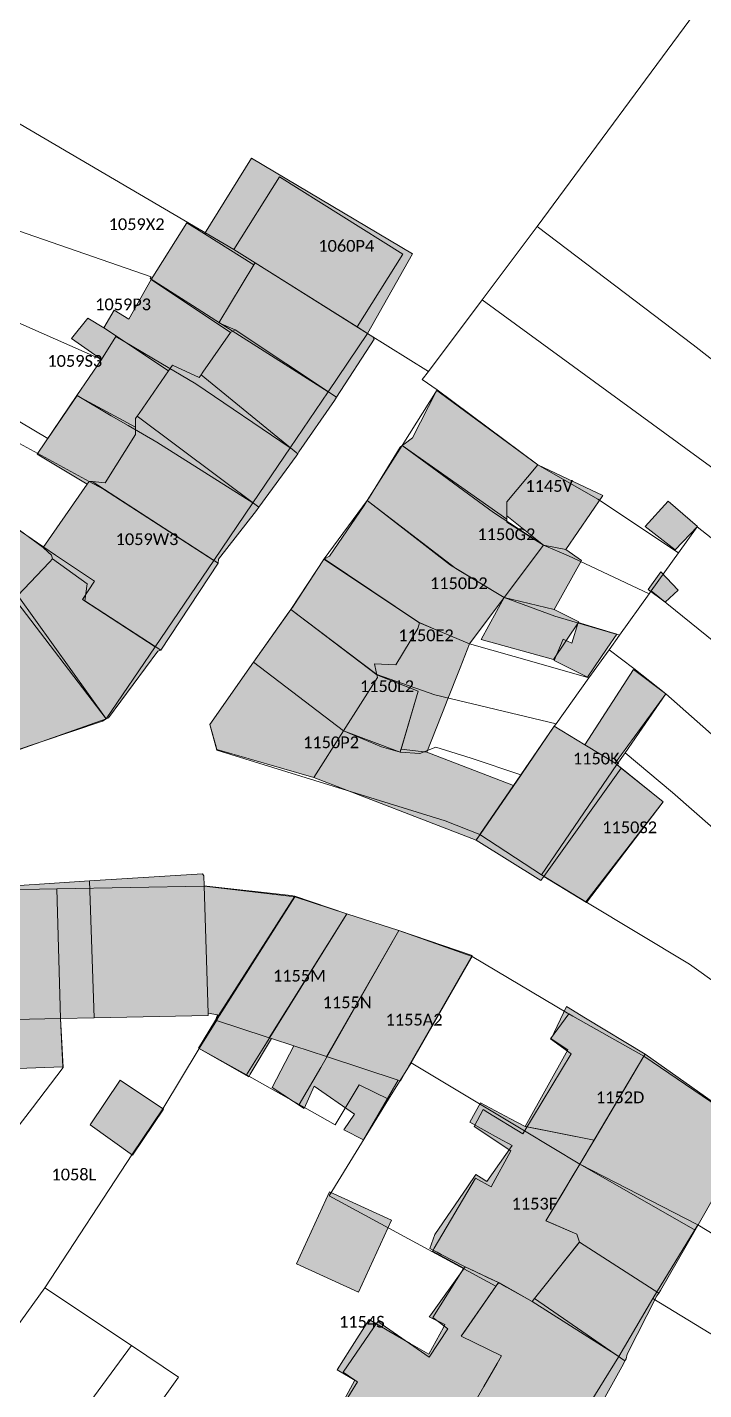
# Model space of a CAD drawing. Header units: metres. Extents: x 113120 to 240396, y 120329 to 242116.
# Drawn here: x 113298.8 to 113344.9, y 121850.8 to 121943.5 of the extents above; entities that cross this region are included whole.
import ezdxf

# ---------------------------------------------------------------- set-up
doc = ezdxf.new("R2010")
doc.units = ezdxf.units.M
doc.header["$LTSCALE"] = 3
for name, color, linetype, lineweight in [('Bpn_CaPa', 78, 'Continuous', 0), ('Bpn_ReBu', 4, 'Continuous', 0), ('Bpt_CaNu', 7, 'Continuous', 0), ('Hachure bâtiment', 11, 'Continuous', 0)]:
    doc.layers.add(name, color=color, linetype=linetype, lineweight=lineweight)
doc.styles.add('Legend', font='')
doc.styles.get('Legend').set_extended_font_data('Calibri')

msp = doc.modelspace()

# ---------------------------------------------------------------- hatches: boundary and pattern name
at = {"layer": 'Hachure bâtiment'}
h = msp.add_hatch(color=256, dxfattribs=at)
h.dxf.hatch_style = 1
h.paths.add_polyline_path([(113325.034, 121928.101), (113321.977, 121922.674), (113314.316, 121927.485), (113314.235, 121927.351), (113310.867, 121929.468), (113314.067, 121934.618)])
h = msp.add_hatch(color=256, dxfattribs=at)
h.dxf.hatch_style = 1
h.paths.add_polyline_path([(113310.867, 121929.468), (113314.235, 121927.351), (113311.845, 121923.4), (113312.954, 121922.923), (113312.655, 121922.751), (113307.242, 121926.36), (113309.666, 121930.223)])
h = msp.add_hatch(color=256, dxfattribs=at)
h.dxf.hatch_style = 1
h.paths.add_polyline_path([(113321.977, 121922.674), (113322.327, 121922.454), (113322.413, 121922.304), (113319.858, 121918.35), (113312.954, 121922.923), (113311.845, 121923.4), (113314.235, 121927.351), (113314.316, 121927.485)])
h = msp.add_hatch(color=256, dxfattribs=at)
h.dxf.hatch_style = 1
h.paths.add_polyline_path([(113312.655, 121922.751), (113310.769, 121920.059), (113310.64, 121919.874), (113310.512, 121919.691), (113308.688, 121920.514), (113308.437, 121920.149), (113304.017, 121923.068), (113304.734, 121924.268), (113305.717, 121923.651), (113307.242, 121926.36)])
h = msp.add_hatch(color=256, dxfattribs=at)
h.dxf.hatch_style = 1
h.paths.add_polyline_path([(113304.017, 121923.068), (113308.437, 121920.149), (113306.425, 121917.232), (113306.297, 121917.046), (113306.191, 121916.892), (113306.183, 121916.311), (113302.198, 121918.452), (113303.867, 121920.901), (113301.834, 121922.351), (113302.934, 121923.718)])
h = msp.add_hatch(color=256, dxfattribs=at)
h.dxf.hatch_style = 1
h.paths.add_polyline_path([(113319.858, 121918.35), (113319.715, 121918.129), (113317.305, 121914.622), (113317.221, 121914.493), (113310.64, 121919.874), (113310.769, 121920.059), (113312.655, 121922.751), (113312.954, 121922.923)])
h = msp.add_hatch(color=256, dxfattribs=at)
h.dxf.hatch_style = 1
h.paths.add_polyline_path([(113310.512, 121919.691), (113310.64, 121919.874), (113317.221, 121914.493), (113317.111, 121914.341), (113314.582, 121910.853), (113306.297, 121917.046), (113306.425, 121917.232), (113308.437, 121920.149), (113308.688, 121920.514)])
h = msp.add_hatch(color=256, dxfattribs=at)
h.dxf.hatch_style = 1
h.paths.add_polyline_path([(113306.183, 121916.311), (113306.176, 121915.809), (113304.123, 121912.522), (113303.464, 121912.578), (113303.24, 121912.597), (113303.036, 121912.614), (113302.901, 121912.421), (113299.484, 121914.468), (113302.198, 121918.452)])
h = msp.add_hatch(color=256, dxfattribs=at)
h.dxf.hatch_style = 1
h.paths.add_polyline_path([(113326.948, 121918.62), (113333.56, 121913.741), (113331.463, 121911.225), (113331.465, 121910.268), (113331.465, 121910.043), (113324.335, 121915.068), (113324.457, 121915.156), (113325.036, 121915.573), (113326.67, 121918.772), (113326.682, 121918.795)])
h = msp.add_hatch(color=256, dxfattribs=at)
h.dxf.hatch_style = 1
h.paths.add_polyline_path([(113314.582, 121910.853), (113314.426, 121910.637), (113311.834, 121907.319), (113311.8, 121907.044), (113303.24, 121912.597), (113303.464, 121912.578), (113304.123, 121912.522), (113306.176, 121915.809), (113306.183, 121916.311), (113306.191, 121916.892), (113306.297, 121917.046)])
h = msp.add_hatch(color=256, dxfattribs=at)
h.dxf.hatch_style = 1
h.paths.add_polyline_path([(113331.465, 121910.043), (113331.465, 121909.833), (113333.948, 121908.274), (113331.275, 121904.708), (113327.615, 121906.907), (113321.951, 121911.305), (113322.099, 121911.54), (113324.2, 121914.952), (113324.335, 121915.068)])
h = msp.add_hatch(color=256, dxfattribs=at)
h.dxf.hatch_style = 1
h.paths.add_polyline_path([(113333.56, 121913.741), (113337.998, 121911.652), (113335.463, 121907.985), (113333.948, 121908.274), (113331.465, 121910.268), (113331.463, 121911.225)])
h = msp.add_hatch(color=256, dxfattribs=at)
h.dxf.hatch_style = 1
h.paths.add_polyline_path([(113303.24, 121912.597), (113311.8, 121907.044), (113307.902, 121901.129), (113302.727, 121904.479), (113302.892, 121905.648), (113300.538, 121907.336), (113300.464, 121907.596), (113300.235, 121907.801), (113299.894, 121908.105), (113302.901, 121912.421), (113303.036, 121912.614)])
h = msp.add_hatch(color=256, dxfattribs=at)
h.dxf.hatch_style = 1
h.paths.add_polyline_path([(113298.14, 121904.82), (113298.075, 121904.86), (113292.534, 121908.268), (113295.29, 121911.471), (113299.894, 121908.105), (113300.235, 121907.801), (113300.464, 121907.596), (113300.538, 121907.336), (113300.336, 121907.125)])
h = msp.add_hatch(color=256, dxfattribs=at)
h.dxf.hatch_style = 1
h.paths.add_polyline_path([(113327.615, 121906.907), (113331.275, 121904.708), (113328.923, 121901.57), (113325.52, 121902.999), (113319.008, 121907.33), (113319.393, 121907.519), (113321.745, 121910.978), (113321.951, 121911.305)])
h = msp.add_hatch(color=256, dxfattribs=at)
h.dxf.hatch_style = 1
h.paths.add_polyline_path([(113344.434, 121909.551), (113342.906, 121907.949), (113341.073, 121909.389), (113340.859, 121909.539), (113342.434, 121911.268)])
h = msp.add_hatch(color=256, dxfattribs=at)
h.dxf.hatch_style = 1
h.paths.add_polyline_path([(113334.671, 121903.895), (113331.275, 121904.708), (113333.948, 121908.274), (113335.463, 121907.985), (113336.545, 121907.236)])
h = msp.add_hatch(color=256, dxfattribs=at)
h.dxf.hatch_style = 1
h.paths.add_polyline_path([(113302.892, 121905.648), (113302.727, 121904.479), (113307.902, 121901.129), (113307.711, 121901.053), (113304.338, 121896.531), (113304.192, 121896.447), (113297.8, 121904.801), (113298.119, 121904.798), (113298.14, 121904.82), (113300.336, 121907.125), (113300.538, 121907.336)])
h = msp.add_hatch(color=256, dxfattribs=at)
h.dxf.hatch_style = 1
h.paths.add_polyline_path([(113325.52, 121902.999), (113325.388, 121902.605), (113323.907, 121900.124), (113322.436, 121900.194), (113322.556, 121899.663), (113322.606, 121899.443), (113316.751, 121903.903), (113316.869, 121904.033), (113316.99, 121904.219), (113318.926, 121907.204), (113319.008, 121907.33)])
h = msp.add_hatch(color=256, dxfattribs=at)
h.dxf.hatch_style = 1
h.paths.add_polyline_path([(113343.117, 121905.218), (113342.234, 121904.401), (113341.084, 121905.251), (113341.934, 121906.468)])
h = msp.add_hatch(color=256, dxfattribs=at)
h.dxf.hatch_style = 1
h.paths.add_polyline_path([(113304.192, 121896.447), (113303.943, 121896.304), (113297.75, 121894.221), (113297.327, 121893.936), (113291.783, 121902.251), (113291.959, 121902.317), (113292.027, 121902.475), (113297.619, 121904.728), (113297.8, 121904.801)])
h = msp.add_hatch(color=256, dxfattribs=at)
h.dxf.hatch_style = 1
h.paths.add_polyline_path([(113331.275, 121904.708), (113334.671, 121903.895), (113336.348, 121903.052), (113334.621, 121900.486), (113329.702, 121901.865)])
h = msp.add_hatch(color=256, dxfattribs=at)
h.dxf.hatch_style = 1
h.paths.add_polyline_path([(113322.606, 121899.443), (113322.643, 121899.278), (113320.337, 121895.642), (113314.217, 121900.305), (113316.622, 121903.72), (113316.751, 121903.903)])
h = msp.add_hatch(color=256, dxfattribs=at)
h.dxf.hatch_style = 1
h.paths.add_polyline_path([(113325.388, 121902.605), (113325.52, 121902.999), (113325.603, 121902.964), (113326.652, 121902.524), (113328.923, 121901.57), (113328.272, 121899.916), (113327.357, 121897.594), (113327.325, 121897.514), (113326.013, 121894.184), (113324.254, 121894.395), (113325.42, 121898.348), (113323.332, 121899.16), (113322.606, 121899.443), (113322.556, 121899.663), (113322.436, 121900.194), (113323.907, 121900.124)])
h = msp.add_hatch(color=256, dxfattribs=at)
h.dxf.hatch_style = 1
h.paths.add_polyline_path([(113338.95, 121902.218), (113338.284, 121901.268), (113336.934, 121899.301), (113334.684, 121900.418), (113335.284, 121901.868), (113335.884, 121901.601), (113336.309, 121903.009)])
h = msp.add_hatch(color=256, dxfattribs=at)
h.dxf.hatch_style = 1
h.paths.add_polyline_path([(113320.337, 121895.642), (113318.319, 121892.459), (113311.722, 121894.362), (113311.679, 121894.542), (113311.239, 121896.075), (113314.217, 121900.305)])
h = msp.add_hatch(color=256, dxfattribs=at)
h.dxf.hatch_style = 1
h.paths.add_polyline_path([(113325.42, 121898.348), (113324.19, 121894.179), (113322.913, 121894.556), (113320.337, 121895.642), (113322.643, 121899.278), (113322.606, 121899.443)])
h = msp.add_hatch(color=256, dxfattribs=at)
h.dxf.hatch_style = 1
h.paths.add_polyline_path([(113342.284, 121898.168), (113338.818, 121893.435), (113336.754, 121894.691), (113340.084, 121899.809)])
h = msp.add_hatch(color=256, dxfattribs=at)
h.dxf.hatch_style = 1
h.paths.add_polyline_path([(113336.754, 121894.691), (113338.818, 121893.435), (113339.242, 121893.092), (113333.969, 121885.733), (113333.767, 121885.451), (113329.367, 121888.201), (113329.63, 121888.585), (113332.419, 121892.65), (113334.684, 121895.951)])
h = msp.add_hatch(color=256, dxfattribs=at)
h.dxf.hatch_style = 1
h.paths.add_polyline_path([(113324.25, 121894.382), (113324.254, 121894.395), (113326.013, 121894.184), (113331.914, 121891.913), (113329.63, 121888.585), (113329.442, 121888.31), (113329.367, 121888.201), (113318.319, 121892.459), (113320.337, 121895.642), (113322.913, 121894.556), (113324.19, 121894.179)])
h = msp.add_hatch(color=256, dxfattribs=at)
h.dxf.hatch_style = 1
h.paths.add_polyline_path([(113342.084, 121890.818), (113336.884, 121883.96), (113333.969, 121885.733), (113339.242, 121893.092)])
h = msp.add_hatch(color=256, dxfattribs=at)
h.dxf.hatch_style = 1
h.paths.add_polyline_path([(113310.821, 121885.768), (113310.843, 121885.08), (113311.125, 121876.427), (113311.13, 121876.277), (113303.358, 121876.105), (113303.054, 121885.44), (113310.736, 121885.918)])
h = msp.add_hatch(color=256, dxfattribs=at)
h.dxf.hatch_style = 1
h.paths.add_polyline_path([(113303.358, 121876.105), (113301.076, 121876.055), (113295.765, 121875.938), (113295.759, 121876.142), (113295.777, 121876.373), (113295.668, 121878.482), (113295.515, 121884.932), (113303.054, 121885.44)])
h = msp.add_hatch(color=256, dxfattribs=at)
h.dxf.hatch_style = 1
h.paths.add_polyline_path([(113311.235, 121885.037), (113316.769, 121884.432), (113317.033, 121884.376), (113311.634, 121875.951), (113311.767, 121876.318), (113311.125, 121876.427), (113310.843, 121885.08)])
h = msp.add_hatch(color=256, dxfattribs=at)
h.dxf.hatch_style = 1
h.paths.add_polyline_path([(113320.563, 121883.195), (113315.285, 121874.752), (113315.071, 121874.822), (113311.634, 121875.951), (113317.033, 121884.376)])
h = msp.add_hatch(color=256, dxfattribs=at)
h.dxf.hatch_style = 1
h.paths.add_polyline_path([(113324.096, 121882.043), (113319.185, 121873.471), (113316.951, 121874.205), (113315.435, 121874.703), (113315.285, 121874.752), (113320.563, 121883.195)])
h = msp.add_hatch(color=256, dxfattribs=at)
h.dxf.hatch_style = 1
h.paths.add_polyline_path([(113329.103, 121880.346), (113324.926, 121873.056), (113324.217, 121871.818), (113324.067, 121871.867), (113319.185, 121873.471), (113324.096, 121882.043)])
h = msp.add_hatch(color=256, dxfattribs=at)
h.dxf.hatch_style = 1
h.paths.add_polyline_path([(113333.344, 121856.999), (113333.181, 121856.794), (113333.17, 121856.801), (113331.425, 121857.787), (113330.898, 121858.085), (113328.61, 121859.172), (113326.995, 121860.004), (113326.702, 121860.155), (113326.213, 121860.406), (113326.549, 121861.365), (113328.767, 121864.6), (113328.773, 121864.609), (113329.353, 121865.455), (113329.528, 121865.339), (113329.71, 121865.218), (113330.085, 121864.969), (113331.806, 121867.417), (113330.89, 121867.926), (113328.943, 121869.009), (113329.672, 121870.317), (113331.708, 121869.242), (113332.7, 121868.719), (113332.719, 121868.715), (113333.882, 121868.485), (113337.388, 121867.791), (113336.412, 121866.155), (113335.831, 121865.179), (113335.278, 121864.251), (113334.112, 121862.295), (113334.11, 121862.292), (113334.126, 121862.285), (113336.224, 121861.379), (113336.399, 121860.848), (113336.362, 121860.801), (113334.072, 121857.916)], flags=16)
h.paths.add_polyline_path([(113327.244, 121855.232), (113326.173, 121855.761), (113326.275, 121855.904), (113328.61, 121859.172), (113329.218, 121858.883), (113330.144, 121858.443), (113330.898, 121858.085), (113328.48, 121854.621), (113328.356, 121854.444), (113331.102, 121853.095), (113330.804, 121852.581), (113329.898, 121851.02), (113328.588, 121848.763), (113325.906, 121850.396), (113325.642, 121850.556), (113325.501, 121850.643), (113325.33, 121850.747), (113324.496, 121849.414), (113321.56, 121844.72), (113321.496, 121844.618), (113321.143, 121844.054), (113319.736, 121841.804), (113319.578, 121841.871), (113317.02, 121842.953), (113316.298, 121843.258), (113315.695, 121843.514), (113314.827, 121844.107), (113314.059, 121844.632), (113315.72, 121847.258), (113316.519, 121846.786), (113317.955, 121845.938), (113321.289, 121851.328), (113319.91, 121852.151), (113320.775, 121853.52), (113322.078, 121855.582), (113323.431, 121854.792), (113324.878, 121853.949), (113326.149, 121853.207), (113327.141, 121855.041)], flags=16)
h.paths.add_polyline_path([(113335.948, 121876.213), (113340.786, 121873.492), (113336.412, 121866.155), (113334.11, 121862.292), (113336.224, 121861.379), (113336.399, 121860.848), (113333.344, 121856.999), (113333.181, 121856.794), (113330.898, 121858.085), (113328.356, 121854.444), (113331.102, 121853.095), (113328.588, 121848.763), (113325.329, 121850.747), (113319.736, 121841.804), (113319.595, 121841.598), (113318.265, 121839.147), (113318.157, 121838.949), (113318.075, 121838.798), (113317.516, 121839.314), (113314.071, 121833.986), (113310.984, 121836.718), (113314.167, 121840.951), (113313.634, 121841.368), (113315.234, 121844.268), (113314.367, 121844.901), (113315.867, 121847.201), (113318.117, 121845.918), (113321.117, 121851.451), (113320.317, 121852.001), (113322.684, 121855.451), (113326.167, 121853.018), (113327.434, 121854.951), (113326.417, 121855.718), (113328.534, 121859.068), (113326.384, 121860.218), (113326.513, 121860.437), (113329.317, 121865.201), (113330.384, 121864.601), (113331.734, 121867.051), (113329.234, 121868.701), (113329.834, 121869.868), (113330.165, 121869.666), (113332.534, 121868.218), (113335.834, 121873.651), (113334.417, 121874.668), (113335.668, 121876.371)])
h = msp.add_hatch(color=256, dxfattribs=at)
h.dxf.hatch_style = 1
h.paths.add_polyline_path([(113339.504, 121871.342), (113337.388, 121867.791), (113332.7, 121868.719), (113335.604, 121873.931), (113334.479, 121874.679), (113335.515, 121876.868), (113336.807, 121876.09), (113340.875, 121873.641), (113340.786, 121873.492)])
h.paths.add_polyline_path([(113333.344, 121856.999), (113333.181, 121856.794), (113333.17, 121856.801), (113331.425, 121857.787), (113330.898, 121858.085), (113328.61, 121859.172), (113326.995, 121860.004), (113326.702, 121860.155), (113326.213, 121860.406), (113326.549, 121861.365), (113328.767, 121864.6), (113328.773, 121864.609), (113329.353, 121865.455), (113329.528, 121865.339), (113329.71, 121865.218), (113330.085, 121864.969), (113331.806, 121867.417), (113330.89, 121867.926), (113328.943, 121869.009), (113329.672, 121870.317), (113331.708, 121869.242), (113332.7, 121868.719), (113332.719, 121868.715), (113333.882, 121868.485), (113337.388, 121867.791), (113336.412, 121866.155), (113335.831, 121865.179), (113335.278, 121864.251), (113334.112, 121862.295), (113334.11, 121862.292), (113334.126, 121862.285), (113336.224, 121861.379), (113336.399, 121860.848), (113336.362, 121860.801), (113334.072, 121857.916)], flags=16)
h = msp.add_hatch(color=256, dxfattribs=at)
h.dxf.hatch_style = 1
h.paths.add_polyline_path([(113301.245, 121872.765), (113298.167, 121872.668), (113298.234, 121869.951), (113296.167, 121870.001), (113295.765, 121875.938), (113301.076, 121876.055)])
h = msp.add_hatch(color=256, dxfattribs=at)
h.dxf.hatch_style = 1
h.paths.add_polyline_path([(113315.071, 121874.822), (113315.285, 121874.752), (113315.435, 121874.703), (113313.991, 121872.28), (113313.884, 121872.101), (113310.477, 121874.044), (113311.634, 121875.951)])
h = msp.add_hatch(color=256, dxfattribs=at)
h.dxf.hatch_style = 1
h.paths.add_polyline_path([(113319.185, 121873.471), (113324.067, 121871.867), (113321.692, 121867.81), (113320.367, 121868.485), (113321.084, 121869.551), (113318.334, 121871.451), (113317.667, 121869.943), (113315.479, 121871.374), (113316.951, 121874.205)], flags=17)
h = msp.add_hatch(color=256, dxfattribs=at)
h.dxf.hatch_style = 1
h.paths.add_polyline_path([(113348.161, 121868.48), (113344.283, 121861.662), (113336.412, 121866.155), (113340.786, 121873.492), (113340.875, 121873.641)])
h.paths.add_polyline_path([(113333.344, 121856.999), (113333.181, 121856.794), (113333.17, 121856.801), (113331.425, 121857.787), (113330.898, 121858.085), (113328.61, 121859.172), (113326.995, 121860.004), (113326.702, 121860.155), (113326.213, 121860.406), (113326.549, 121861.365), (113328.767, 121864.6), (113328.773, 121864.609), (113329.353, 121865.455), (113329.528, 121865.339), (113329.71, 121865.218), (113330.085, 121864.969), (113331.806, 121867.417), (113330.89, 121867.926), (113328.943, 121869.009), (113329.672, 121870.317), (113331.708, 121869.242), (113332.7, 121868.719), (113332.719, 121868.715), (113333.882, 121868.485), (113337.388, 121867.791), (113336.412, 121866.155), (113335.831, 121865.179), (113335.278, 121864.251), (113334.112, 121862.295), (113334.11, 121862.292), (113334.126, 121862.285), (113336.224, 121861.379), (113336.399, 121860.848), (113336.362, 121860.801), (113334.072, 121857.916)], flags=16)
h = msp.add_hatch(color=256, dxfattribs=at)
h.dxf.hatch_style = 1
h.paths.add_polyline_path([(113308.084, 121869.884), (113305.984, 121866.751), (113303.084, 121868.818), (113305.134, 121871.868)])
h = msp.add_hatch(color=256, dxfattribs=at)
h.dxf.hatch_style = 1
h.paths.add_polyline_path([(113333.344, 121856.999), (113333.181, 121856.794), (113333.17, 121856.801), (113331.425, 121857.787), (113330.898, 121858.085), (113328.61, 121859.172), (113326.995, 121860.004), (113326.702, 121860.155), (113326.213, 121860.406), (113326.549, 121861.365), (113328.767, 121864.6), (113328.773, 121864.609), (113329.353, 121865.455), (113329.528, 121865.339), (113329.71, 121865.218), (113330.085, 121864.969), (113331.806, 121867.417), (113330.89, 121867.926), (113328.943, 121869.009), (113329.672, 121870.317), (113331.708, 121869.242), (113332.7, 121868.719), (113332.719, 121868.715), (113333.882, 121868.485), (113337.388, 121867.791), (113336.412, 121866.155), (113335.831, 121865.179), (113335.278, 121864.251), (113334.112, 121862.295), (113334.11, 121862.292), (113334.126, 121862.285), (113336.224, 121861.379), (113336.399, 121860.848), (113336.362, 121860.801), (113334.072, 121857.916)], flags=16)
h.paths.add_polyline_path([(113333.181, 121856.794), (113333.344, 121856.999), (113339.494, 121852.768), (113339.385, 121852.571), (113336.132, 121846.688), (113334.583, 121845.794), (113334.486, 121845.662), (113328.588, 121848.763), (113331.102, 121853.095), (113328.356, 121854.444), (113330.898, 121858.085)], flags=17)
h.paths.add_polyline_path([(113327.244, 121855.232), (113326.173, 121855.761), (113326.275, 121855.904), (113328.61, 121859.172), (113329.218, 121858.883), (113330.144, 121858.443), (113330.898, 121858.085), (113328.48, 121854.621), (113328.356, 121854.444), (113331.102, 121853.095), (113330.804, 121852.581), (113329.898, 121851.02), (113328.588, 121848.763), (113325.906, 121850.396), (113325.642, 121850.556), (113325.501, 121850.643), (113325.33, 121850.747), (113324.496, 121849.414), (113321.56, 121844.72), (113321.496, 121844.618), (113321.143, 121844.054), (113319.736, 121841.804), (113319.578, 121841.871), (113317.02, 121842.953), (113316.298, 121843.258), (113315.695, 121843.514), (113314.827, 121844.107), (113314.059, 121844.632), (113315.72, 121847.258), (113316.519, 121846.786), (113317.955, 121845.938), (113321.289, 121851.328), (113319.91, 121852.151), (113320.775, 121853.52), (113322.078, 121855.582), (113323.431, 121854.792), (113324.878, 121853.949), (113326.149, 121853.207), (113327.141, 121855.041)], flags=16)
h = msp.add_hatch(color=256, dxfattribs=at)
h.dxf.hatch_style = 1
h.paths.add_polyline_path([(113333.344, 121856.999), (113333.181, 121856.794), (113333.17, 121856.801), (113331.425, 121857.787), (113330.898, 121858.085), (113328.61, 121859.172), (113326.995, 121860.004), (113326.702, 121860.155), (113326.213, 121860.406), (113326.549, 121861.365), (113328.767, 121864.6), (113328.773, 121864.609), (113329.353, 121865.455), (113329.528, 121865.339), (113329.71, 121865.218), (113330.085, 121864.969), (113331.806, 121867.417), (113330.89, 121867.926), (113328.943, 121869.009), (113329.672, 121870.317), (113331.708, 121869.242), (113332.7, 121868.719), (113332.719, 121868.715), (113333.882, 121868.485), (113337.388, 121867.791), (113336.412, 121866.155), (113335.831, 121865.179), (113335.278, 121864.251), (113334.112, 121862.295), (113334.11, 121862.292), (113334.126, 121862.285), (113336.224, 121861.379), (113336.399, 121860.848), (113336.362, 121860.801), (113334.072, 121857.916)], flags=16)
h.paths.add_polyline_path([(113341.801, 121857.362), (113341.67, 121857.181), (113339.633, 121853.213), (113339.569, 121852.903), (113339.494, 121852.768), (113333.344, 121856.999), (113336.399, 121860.848)])
h = msp.add_hatch(color=256, dxfattribs=at)
h.dxf.hatch_style = 1
h.paths.add_polyline_path([(113344.283, 121861.662), (113341.913, 121857.556), (113341.801, 121857.362), (113336.399, 121860.848), (113336.224, 121861.379), (113334.11, 121862.292), (113336.412, 121866.155)])
h.paths.add_polyline_path([(113333.344, 121856.999), (113333.181, 121856.794), (113333.17, 121856.801), (113331.425, 121857.787), (113330.898, 121858.085), (113328.61, 121859.172), (113326.995, 121860.004), (113326.702, 121860.155), (113326.213, 121860.406), (113326.549, 121861.365), (113328.767, 121864.6), (113328.773, 121864.609), (113329.353, 121865.455), (113329.528, 121865.339), (113329.71, 121865.218), (113330.085, 121864.969), (113331.806, 121867.417), (113330.89, 121867.926), (113328.943, 121869.009), (113329.672, 121870.317), (113331.708, 121869.242), (113332.7, 121868.719), (113332.719, 121868.715), (113333.882, 121868.485), (113337.388, 121867.791), (113336.412, 121866.155), (113335.831, 121865.179), (113335.278, 121864.251), (113334.112, 121862.295), (113334.11, 121862.292), (113334.126, 121862.285), (113336.224, 121861.379), (113336.399, 121860.848), (113336.362, 121860.801), (113334.072, 121857.916)], flags=16)
h = msp.add_hatch(color=256, dxfattribs=at)
h.dxf.hatch_style = 1
h.paths.add_polyline_path([(113319.377, 121864.258), (113323.595, 121862.332), (113321.361, 121857.439), (113317.144, 121859.365)], flags=17)
h.paths.add_polyline_path([(113327.244, 121855.232), (113326.173, 121855.761), (113326.275, 121855.904), (113328.61, 121859.172), (113329.218, 121858.883), (113330.144, 121858.443), (113330.898, 121858.085), (113328.48, 121854.621), (113328.356, 121854.444), (113331.102, 121853.095), (113330.804, 121852.581), (113329.898, 121851.02), (113328.588, 121848.763), (113325.906, 121850.396), (113325.642, 121850.556), (113325.501, 121850.643), (113325.33, 121850.747), (113324.496, 121849.414), (113321.56, 121844.72), (113321.496, 121844.618), (113321.143, 121844.054), (113319.736, 121841.804), (113319.578, 121841.871), (113317.02, 121842.953), (113316.298, 121843.258), (113315.695, 121843.514), (113314.827, 121844.107), (113314.059, 121844.632), (113315.72, 121847.258), (113316.519, 121846.786), (113317.955, 121845.938), (113321.289, 121851.328), (113319.91, 121852.151), (113320.775, 121853.52), (113322.078, 121855.582), (113323.431, 121854.792), (113324.878, 121853.949), (113326.149, 121853.207), (113327.141, 121855.041)], flags=16)
h = msp.add_hatch(color=256, dxfattribs=at)
h.dxf.hatch_style = 1
h.paths.add_polyline_path([(113327.244, 121855.232), (113326.173, 121855.761), (113326.275, 121855.904), (113328.61, 121859.172), (113329.218, 121858.883), (113330.144, 121858.443), (113330.898, 121858.085), (113328.48, 121854.621), (113328.356, 121854.444), (113331.102, 121853.095), (113330.804, 121852.581), (113329.898, 121851.02), (113328.588, 121848.763), (113325.906, 121850.396), (113325.642, 121850.556), (113325.501, 121850.643), (113325.33, 121850.747), (113324.496, 121849.414), (113321.56, 121844.72), (113321.496, 121844.618), (113321.143, 121844.054), (113319.736, 121841.804), (113319.578, 121841.871), (113317.02, 121842.953), (113316.298, 121843.258), (113315.695, 121843.514), (113314.827, 121844.107), (113314.059, 121844.632), (113315.72, 121847.258), (113316.519, 121846.786), (113317.955, 121845.938), (113321.289, 121851.328), (113319.91, 121852.151), (113320.775, 121853.52), (113322.078, 121855.582), (113323.431, 121854.792), (113324.878, 121853.949), (113326.149, 121853.207), (113327.141, 121855.041)], flags=16)
h.paths.add_polyline_path([(113317.706, 121839.608), (113318.265, 121839.147), (113318.157, 121838.949), (113317.516, 121839.314), (113316.77, 121838.159), (113315.405, 121836.049), (113314.071, 121833.986), (113310.958, 121836.563), (113311.117, 121836.796), (113313.45, 121840.22), (113314.714, 121842.074)])
h = msp.add_hatch(color=256, dxfattribs=at)
h.dxf.hatch_style = 1
h.paths.add_polyline_path([(113327.244, 121855.232), (113326.173, 121855.761), (113326.275, 121855.904), (113328.61, 121859.172), (113329.218, 121858.883), (113330.144, 121858.443), (113330.898, 121858.085), (113328.48, 121854.621), (113328.356, 121854.444), (113331.102, 121853.095), (113330.804, 121852.581), (113329.898, 121851.02), (113328.588, 121848.763), (113325.906, 121850.396), (113325.642, 121850.556), (113325.501, 121850.643), (113325.33, 121850.747), (113324.496, 121849.414), (113321.56, 121844.72), (113321.496, 121844.618), (113321.143, 121844.054), (113319.736, 121841.804), (113319.578, 121841.871), (113317.02, 121842.953), (113316.298, 121843.258), (113315.695, 121843.514), (113314.827, 121844.107), (113314.059, 121844.632), (113315.72, 121847.258), (113316.519, 121846.786), (113317.955, 121845.938), (113321.289, 121851.328), (113319.91, 121852.151), (113320.775, 121853.52), (113322.078, 121855.582), (113323.431, 121854.792), (113324.878, 121853.949), (113326.149, 121853.207), (113327.141, 121855.041)], flags=16)
h.paths.add_polyline_path([(113328.588, 121848.763), (113334.486, 121845.662), (113334.39, 121845.501), (113328.97, 121836.451), (113328.816, 121836.215), (113328.724, 121836.372), (113319.595, 121841.598), (113319.736, 121841.804), (113325.329, 121850.747)], flags=17)
h = msp.add_hatch(color=256, dxfattribs=at)
h.dxf.hatch_style = 1
h.paths.add_polyline_path([(113327.244, 121855.232), (113326.173, 121855.761), (113326.275, 121855.904), (113328.61, 121859.172), (113329.218, 121858.883), (113330.144, 121858.443), (113330.898, 121858.085), (113328.48, 121854.621), (113328.356, 121854.444), (113331.102, 121853.095), (113330.804, 121852.581), (113329.898, 121851.02), (113328.588, 121848.763), (113325.906, 121850.396), (113325.642, 121850.556), (113325.501, 121850.643), (113325.33, 121850.747), (113324.496, 121849.414), (113321.56, 121844.72), (113321.496, 121844.618), (113321.143, 121844.054), (113319.736, 121841.804), (113319.578, 121841.871), (113317.02, 121842.953), (113316.298, 121843.258), (113315.695, 121843.514), (113314.827, 121844.107), (113314.059, 121844.632), (113315.72, 121847.258), (113316.519, 121846.786), (113317.955, 121845.938), (113321.289, 121851.328), (113319.91, 121852.151), (113320.775, 121853.52), (113322.078, 121855.582), (113323.431, 121854.792), (113324.878, 121853.949), (113326.149, 121853.207), (113327.141, 121855.041)], flags=16)
h.paths.add_polyline_path([(113319.736, 121841.804), (113319.595, 121841.598), (113318.265, 121839.147), (113314.714, 121842.074), (113315.695, 121843.514)], flags=17)

# ---------------------------------------------------------------- linework, layer by layer
at = {"layer": 'Bpn_CaPa'}
for points in [[(113287.941, 121949.406), (113292.63, 121957.782), (113299.218, 121969.55), (113302.954, 121967.517), (113307.99, 121964.776), (113316.031, 121960.395), (113323.166, 121956.437), (113329.255, 121953.178), (113335.113, 121950.048), (113340.699, 121947.065), (113344.608, 121944.979), (113333.518, 121929.967), (113329.768, 121924.968), (113326.118, 121920.1), (113321.978, 121922.673), (113321.261, 121923.125), (113324.372, 121928.08), (113315.988, 121933.345), (113312.877, 121928.391), (113291.883, 121940.699), (113285.34, 121944.747), (113287.941, 121949.406)], [(113321.978, 121922.673), (113319.298, 121918.721), (113312.765, 121922.866), (113311.656, 121923.57), (113310.051, 121924.588), (113308.82, 121925.369), (113307.168, 121926.417), (113307.251, 121926.533), (113286.862, 121933.596), (113286.955, 121933.728), (113289.635, 121937.519), (113291.883, 121940.699), (113312.877, 121928.391), (113314.317, 121927.484), (113321.261, 121923.125), (113321.978, 121922.673)], [(113284.074, 121929.653), (113284.465, 121930.205), (113286.862, 121933.596), (113307.251, 121926.533), (113307.168, 121926.417), (113308.82, 121925.369), (113310.051, 121924.588), (113311.656, 121923.57), (113312.765, 121922.866), (113319.298, 121918.721), (113316.712, 121914.909), (113310.282, 121919.261), (113307.402, 121920.965), (113306.559, 121921.463), (113304.831, 121922.486), (113303.868, 121920.9), (113284.074, 121929.653)], [(113312.877, 121928.391), (113315.988, 121933.345), (113324.372, 121928.08), (113321.261, 121923.125), (113314.317, 121927.484), (113312.877, 121928.391)], [(113284.074, 121929.653), (113303.868, 121920.9), (113304.831, 121922.486), (113306.559, 121921.463), (113307.402, 121920.965), (113310.282, 121919.261), (113316.712, 121914.909), (113314.171, 121911.16), (113307.631, 121915.285), (113305.675, 121916.418), (113304.527, 121917.084), (113302.199, 121918.451), (113300.512, 121915.97), (113300.218, 121915.533), (113281.822, 121926.467), (113284.074, 121929.653)], [(113333.518, 121929.967), (113344.13, 121921.9), (113348.992, 121918.121), (113359.968, 121909.3), (113366.542, 121903.589), (113368.38, 121901.816), (113375.39, 121895.557), (113372.086, 121892.807), (113365.152, 121898.998), (113348.277, 121912.833), (113347.594, 121911.963), (113329.768, 121924.968), (113333.518, 121929.967)], [(113314.171, 121911.16), (113311.508, 121907.234), (113304.012, 121912.096), (113303.037, 121912.613), (113298.282, 121915.199), (113296.737, 121912.986), (113296.28, 121912.301), (113279.382, 121922.93), (113281.822, 121926.467), (113300.218, 121915.533), (113300.512, 121915.97), (113302.199, 121918.451), (113304.527, 121917.084), (113305.675, 121916.418), (113307.631, 121915.285), (113314.171, 121911.16)], [(113372.086, 121892.807), (113368.291, 121889.614), (113361.551, 121895.852), (113357.523, 121899.102), (113354.958, 121901.172), (113352.485, 121903.167), (113344.418, 121909.533), (113343.147, 121907.759), (113337.651, 121911.4), (113333.561, 121913.74), (113326.705, 121918.837), (113325.699, 121919.542), (113326.118, 121920.1), (113329.768, 121924.968), (113347.594, 121911.963), (113348.277, 121912.833), (113365.152, 121898.998), (113372.086, 121892.807)], [(113276.241, 121918.576), (113279.205, 121922.765), (113279.382, 121922.93), (113296.28, 121912.301), (113295.567, 121911.215), (113296.735, 121910.324), (113300.735, 121907.605), (113303.389, 121905.814), (113302.578, 121904.576), (113307.515, 121901.345), (113304.193, 121896.446), (113298.163, 121904.842), (113292.535, 121908.267), (113290.672, 121909.351), (113280.152, 121916.076), (113276.241, 121918.576)], [(113324.336, 121915.067), (113326.705, 121918.837), (113333.561, 121913.74), (113337.651, 121911.4), (113343.147, 121907.759), (113341.287, 121905.164), (113341.137, 121904.955), (113336.386, 121907.22), (113335.645, 121907.54), (113333.949, 121908.273), (113330.542, 121910.509), (113324.336, 121915.067)], [(113297.203, 121893.992), (113291.784, 121902.25), (113287.585, 121906.25), (113278.665, 121913.46), (113280.152, 121916.076), (113290.672, 121909.351), (113292.535, 121908.267), (113298.163, 121904.842), (113304.193, 121896.446), (113297.203, 121893.992)], [(113311.508, 121907.234), (113307.515, 121901.345), (113302.578, 121904.576), (113303.389, 121905.814), (113300.735, 121907.605), (113296.735, 121910.324), (113295.567, 121911.215), (113296.28, 121912.301), (113296.737, 121912.986), (113298.282, 121915.199), (113303.037, 121912.613), (113304.012, 121912.096), (113311.508, 121907.234)], [(113324.336, 121915.067), (113330.542, 121910.509), (113333.949, 121908.273), (113335.645, 121907.54), (113336.386, 121907.22), (113341.137, 121904.955), (113339.132, 121902.156), (113334.718, 121903.45), (113331.276, 121904.707), (113327.986, 121906.686), (113321.952, 121911.304), (113324.336, 121915.067)], [(113319.017, 121907.342), (113321.952, 121911.304), (113327.986, 121906.686), (113331.276, 121904.707), (113334.718, 121903.45), (113339.132, 121902.156), (113338.42, 121901.163), (113337.045, 121899.244), (113333.475, 121900.266), (113328.924, 121901.569), (113325.521, 121902.998), (113319.017, 121907.342)], [(113343.147, 121907.759), (113344.418, 121909.533), (113352.485, 121903.167), (113354.958, 121901.172), (113357.523, 121899.102), (113361.551, 121895.852), (113368.291, 121889.614), (113364.471, 121886.441), (113358.271, 121892.71), (113351.455, 121896.924), (113341.287, 121905.164), (113343.147, 121907.759)], [(113319.017, 121907.342), (113325.521, 121902.998), (113328.924, 121901.569), (113333.475, 121900.266), (113337.045, 121899.244), (113334.806, 121896.12), (113326.551, 121898.083), (113322.599, 121899.475), (113316.742, 121903.888), (113319.017, 121907.342)], [(113360.84, 121882.286), (113352.93, 121889.143), (113349.657, 121891.658), (113342.285, 121898.167), (113340.104, 121899.873), (113338.42, 121901.163), (113339.132, 121902.156), (113341.137, 121904.955), (113341.287, 121905.164), (113351.455, 121896.924), (113358.271, 121892.71), (113364.471, 121886.441), (113368.913, 121882.251), (113365.085, 121878.423), (113360.84, 121882.286)], [(113314.218, 121900.304), (113316.742, 121903.888), (113322.599, 121899.475), (113326.551, 121898.083), (113334.806, 121896.12), (113334.685, 121895.95), (113332.418, 121892.65), (113329.03, 121893.769), (113326.618, 121894.517), (113325.535, 121894.1), (113324.191, 121894.178), (113320.338, 121895.641), (113314.218, 121900.304)], [(113338.95, 121893.354), (113333.809, 121885.838), (113329.62, 121888.592), (113332.418, 121892.65), (113334.685, 121895.95), (113334.806, 121896.12), (113337.045, 121899.244), (113338.42, 121901.163), (113340.104, 121899.873), (113342.285, 121898.167), (113339.498, 121894.136), (113338.95, 121893.354)], [(113314.218, 121900.304), (113320.338, 121895.641), (113324.191, 121894.178), (113325.535, 121894.1), (113326.618, 121894.517), (113329.03, 121893.769), (113332.418, 121892.65), (113329.62, 121888.592), (113327.249, 121889.505), (113311.726, 121894.323), (113311.24, 121896.074), (113314.218, 121900.304)], [(113357.935, 121878.993), (113350.728, 121884.388), (113346.348, 121888.27), (113345.494, 121889.009), (113342.733, 121891.449), (113339.498, 121894.136), (113342.285, 121898.167), (113349.657, 121891.658), (113352.93, 121889.143), (113360.84, 121882.286), (113357.935, 121878.993)], [(113357.935, 121878.993), (113362.145, 121875.276), (113360.927, 121874.133), (113359.92, 121873.362), (113357.565, 121872.278), (113355.171, 121872.044), (113354.015, 121872.191), (113351.883, 121874.041), (113343.885, 121879.767), (113336.835, 121884), (113342.085, 121890.817), (113338.95, 121893.354), (113339.498, 121894.136), (113342.733, 121891.449), (113345.494, 121889.009), (113346.348, 121888.27), (113350.728, 121884.388), (113357.935, 121878.993)], [(113338.95, 121893.354), (113342.085, 121890.817), (113336.835, 121884), (113333.809, 121885.838), (113338.95, 121893.354)], [(113277.801, 121854.5), (113282.568, 121860.633), (113288.253, 121868.177), (113290.276, 121871.239), (113291.628, 121873.182), (113291.29, 121873.752), (113292, 121875.646), (113291.419, 121884.697), (113300.823, 121884.882), (113301.077, 121876.054), (113301.268, 121872.717), (113299.174, 121869.989), (113283.9, 121850.167), (113283.692, 121850.339), (113280.7, 121852.442), (113277.801, 121854.5)], [(113283.9, 121850.167), (113299.174, 121869.989), (113301.268, 121872.717), (113301.077, 121876.054), (113300.823, 121884.882), (113310.844, 121885.079), (113317.018, 121884.35), (113311.887, 121876.265), (113311.718, 121875.944), (113310.509, 121874.028), (113308.035, 121869.917), (113305.984, 121866.851), (113300.018, 121857.733), (113290.935, 121845.167), (113289.304, 121846.328), (113285.807, 121848.821), (113283.9, 121850.167)], [(113317.018, 121884.35), (113320.564, 121883.194), (113315.1, 121874.411), (113313.737, 121872.217), (113310.509, 121874.028), (113311.718, 121875.944), (113311.887, 121876.265), (113317.018, 121884.35)], [(113324.097, 121882.042), (113318.791, 121872.735), (113317.317, 121870.208), (113313.737, 121872.217), (113315.1, 121874.411), (113320.564, 121883.194), (113324.097, 121882.042)], [(113324.935, 121873.05), (113323.39, 121870.582), (113321.41, 121871.546), (113319.77, 121868.832), (113317.317, 121870.208), (113318.791, 121872.735), (113324.097, 121882.042), (113329.085, 121880.283), (113324.935, 121873.05)], [(113324.935, 121873.05), (113329.085, 121880.283), (113335.585, 121876.417), (113340.787, 121873.491), (113348.16, 121868.479), (113350.905, 121866.697), (113347.289, 121860.291), (113344.443, 121862.018), (113336.413, 121866.154), (113332.654, 121868.413), (113324.935, 121873.05)], [(113305.901, 121853.8), (113300.018, 121857.733), (113305.984, 121866.851), (113308.035, 121869.917), (113310.509, 121874.028), (113313.737, 121872.217), (113317.317, 121870.208), (113319.77, 121868.832), (113321.41, 121871.546), (113323.39, 121870.582), (113319.368, 121864), (113330.714, 121857.835), (113330.899, 121858.084), (113333.182, 121856.793), (113339.082, 121853.051), (113334.486, 121845.661), (113334.161, 121845.132), (113328.512, 121836.002), (113319.614, 121841.605), (113316.126, 121843.726), (113314.366, 121844.898), (113307.112, 121848.868), (113309.118, 121851.65), (113305.901, 121853.8)], [(113324.935, 121873.05), (113332.654, 121868.413), (113336.413, 121866.154), (113344.443, 121862.018), (113341.399, 121857.011), (113339.082, 121853.051), (113333.182, 121856.793), (113330.899, 121858.084), (113330.714, 121857.835), (113319.368, 121864), (113323.39, 121870.582), (113324.935, 121873.05)], [(113347.289, 121860.291), (113349.011, 121859.23), (113345.755, 121854.351), (113341.399, 121857.011), (113344.443, 121862.018), (113347.289, 121860.291)], [(113305.901, 121853.8), (113283.007, 121822.695), (113281.204, 121819.832), (113272.563, 121808.409), (113265.341, 121812.586), (113274.413, 121825.277), (113279.261, 121831.663), (113289.304, 121846.328), (113290.935, 121845.167), (113300.018, 121857.733), (113305.901, 121853.8)], [(113281.574, 121801.526), (113271.742, 121807.324), (113272.563, 121808.409), (113281.204, 121819.832), (113283.007, 121822.695), (113305.901, 121853.8), (113309.118, 121851.65), (113307.112, 121848.868), (113305.703, 121846.915), (113303.122, 121843.329), (113296.507, 121833.765), (113293.631, 121830.164), (113290.502, 121825.742), (113288.061, 121822.407), (113293.568, 121818.567), (113291.854, 121816.892), (113291.494, 121816.541), (113289.201, 121814.3), (113288.523, 121813.166), (113288.373, 121812.915), (113282.191, 121802.56), (113281.574, 121801.526)]]:
    msp.add_lwpolyline(points, close=True, dxfattribs=at)
msp.add_lwpolyline([(113348.992, 121918.121), (113344.13, 121921.9), (113333.518, 121929.967), (113344.608, 121944.979), (113347.235, 121943.417)], dxfattribs=at)
at = {"layer": 'Bpn_ReBu'}
for points in [[(113325.034, 121928.101), (113321.977, 121922.674), (113314.316, 121927.485), (113314.235, 121927.351), (113310.867, 121929.468), (113314.067, 121934.618), (113325.034, 121928.101)], [(113310.867, 121929.468), (113314.235, 121927.351), (113311.845, 121923.4), (113312.954, 121922.923), (113312.655, 121922.751), (113307.242, 121926.36), (113309.666, 121930.223), (113310.867, 121929.468)], [(113321.977, 121922.674), (113322.327, 121922.454), (113322.413, 121922.304), (113319.858, 121918.35), (113312.954, 121922.923), (113311.845, 121923.4), (113314.235, 121927.351), (113314.316, 121927.485), (113321.977, 121922.674)], [(113312.655, 121922.751), (113310.769, 121920.059), (113310.64, 121919.874), (113310.512, 121919.691), (113308.688, 121920.514), (113308.437, 121920.149), (113304.017, 121923.068), (113304.734, 121924.268), (113305.717, 121923.651), (113307.242, 121926.36), (113312.655, 121922.751)], [(113304.017, 121923.068), (113308.437, 121920.149), (113306.425, 121917.232), (113306.297, 121917.046), (113306.191, 121916.892), (113306.183, 121916.311), (113302.198, 121918.452), (113303.867, 121920.901), (113301.834, 121922.351), (113302.934, 121923.718), (113304.017, 121923.068)], [(113319.858, 121918.35), (113319.715, 121918.129), (113317.305, 121914.622), (113317.221, 121914.493), (113310.64, 121919.874), (113310.769, 121920.059), (113312.655, 121922.751), (113312.954, 121922.923), (113319.858, 121918.35)], [(113310.512, 121919.691), (113310.64, 121919.874), (113317.221, 121914.493), (113317.111, 121914.341), (113314.582, 121910.853), (113306.297, 121917.046), (113306.425, 121917.232), (113308.437, 121920.149), (113308.688, 121920.514), (113310.512, 121919.691)], [(113306.183, 121916.311), (113306.176, 121915.809), (113304.123, 121912.522), (113303.464, 121912.578), (113303.24, 121912.597), (113303.036, 121912.614), (113302.901, 121912.421), (113299.484, 121914.468), (113302.198, 121918.452), (113306.183, 121916.311)], [(113326.948, 121918.62), (113333.56, 121913.741), (113331.463, 121911.225), (113331.465, 121910.268), (113331.465, 121910.043), (113324.335, 121915.068), (113324.457, 121915.156), (113325.036, 121915.573), (113326.67, 121918.772), (113326.682, 121918.795), (113326.948, 121918.62)], [(113314.582, 121910.853), (113314.426, 121910.637), (113311.834, 121907.319), (113311.8, 121907.044), (113303.24, 121912.597), (113303.464, 121912.578), (113304.123, 121912.522), (113306.176, 121915.809), (113306.183, 121916.311), (113306.191, 121916.892), (113306.297, 121917.046), (113314.582, 121910.853)], [(113331.465, 121910.043), (113331.465, 121909.833), (113333.948, 121908.274), (113331.275, 121904.708), (113327.615, 121906.907), (113321.951, 121911.305), (113322.099, 121911.54), (113324.2, 121914.952), (113324.335, 121915.068), (113331.465, 121910.043)], [(113333.56, 121913.741), (113337.998, 121911.652), (113335.463, 121907.985), (113333.948, 121908.274), (113331.465, 121910.268), (113331.463, 121911.225), (113333.56, 121913.741)], [(113303.24, 121912.597), (113311.8, 121907.044), (113307.902, 121901.129), (113302.727, 121904.479), (113302.892, 121905.648), (113300.538, 121907.336), (113300.464, 121907.596), (113300.235, 121907.801), (113299.894, 121908.105), (113302.901, 121912.421), (113303.036, 121912.614), (113303.24, 121912.597)], [(113298.14, 121904.82), (113298.075, 121904.86), (113292.534, 121908.268), (113295.29, 121911.471), (113299.894, 121908.105), (113300.235, 121907.801), (113300.464, 121907.596), (113300.538, 121907.336), (113300.336, 121907.125), (113298.14, 121904.82)], [(113327.615, 121906.907), (113331.275, 121904.708), (113328.923, 121901.57), (113325.52, 121902.999), (113319.008, 121907.33), (113319.393, 121907.519), (113321.745, 121910.978), (113321.951, 121911.305), (113327.615, 121906.907)], [(113344.434, 121909.551), (113342.906, 121907.949), (113341.073, 121909.389), (113340.859, 121909.539), (113342.434, 121911.268), (113344.434, 121909.551)], [(113334.671, 121903.895), (113331.275, 121904.708), (113333.948, 121908.274), (113335.463, 121907.985), (113336.545, 121907.236), (113334.671, 121903.895)], [(113302.892, 121905.648), (113302.727, 121904.479), (113307.902, 121901.129), (113307.711, 121901.053), (113304.338, 121896.531), (113304.192, 121896.447), (113297.8, 121904.801), (113298.119, 121904.798), (113298.14, 121904.82), (113300.336, 121907.125), (113300.538, 121907.336), (113302.892, 121905.648)], [(113325.52, 121902.999), (113325.388, 121902.605), (113323.907, 121900.124), (113322.436, 121900.194), (113322.556, 121899.663), (113322.606, 121899.443), (113316.751, 121903.903), (113316.869, 121904.033), (113316.99, 121904.219), (113318.926, 121907.204), (113319.008, 121907.33), (113325.52, 121902.999)], [(113343.117, 121905.218), (113342.234, 121904.401), (113341.084, 121905.251), (113341.934, 121906.468), (113343.117, 121905.218)], [(113304.192, 121896.447), (113303.943, 121896.304), (113297.75, 121894.221), (113297.327, 121893.936), (113291.783, 121902.251), (113291.959, 121902.317), (113292.027, 121902.475), (113297.619, 121904.728), (113297.8, 121904.801), (113304.192, 121896.447)], [(113331.275, 121904.708), (113334.671, 121903.895), (113336.348, 121903.052), (113334.621, 121900.486), (113329.702, 121901.865), (113331.275, 121904.708)], [(113322.606, 121899.443), (113322.643, 121899.278), (113320.337, 121895.642), (113314.217, 121900.305), (113316.622, 121903.72), (113316.751, 121903.903), (113322.606, 121899.443)], [(113325.388, 121902.605), (113325.52, 121902.999), (113325.603, 121902.964), (113326.652, 121902.524), (113328.923, 121901.57), (113328.272, 121899.916), (113327.357, 121897.594), (113327.325, 121897.514), (113326.013, 121894.184), (113324.254, 121894.395), (113325.42, 121898.348), (113323.332, 121899.16), (113322.606, 121899.443), (113322.556, 121899.663), (113322.436, 121900.194), (113323.907, 121900.124), (113325.388, 121902.605)], [(113338.95, 121902.218), (113338.284, 121901.268), (113336.934, 121899.301), (113334.684, 121900.418), (113335.284, 121901.868), (113335.884, 121901.601), (113336.309, 121903.009), (113338.95, 121902.218)], [(113320.337, 121895.642), (113318.319, 121892.459), (113311.722, 121894.362), (113311.679, 121894.542), (113311.239, 121896.075), (113314.217, 121900.305), (113320.337, 121895.642)], [(113325.42, 121898.348), (113324.19, 121894.179), (113322.913, 121894.556), (113320.337, 121895.642), (113322.643, 121899.278), (113322.606, 121899.443), (113325.42, 121898.348)], [(113342.284, 121898.168), (113338.818, 121893.435), (113336.754, 121894.691), (113340.084, 121899.809), (113342.284, 121898.168)], [(113336.754, 121894.691), (113338.818, 121893.435), (113339.242, 121893.092), (113333.969, 121885.733), (113333.767, 121885.451), (113329.367, 121888.201), (113329.63, 121888.585), (113332.419, 121892.65), (113334.684, 121895.951), (113336.754, 121894.691)], [(113324.25, 121894.382), (113324.254, 121894.395), (113326.013, 121894.184), (113331.914, 121891.913), (113329.63, 121888.585), (113329.442, 121888.31), (113329.367, 121888.201), (113318.319, 121892.459), (113320.337, 121895.642), (113322.913, 121894.556), (113324.19, 121894.179), (113324.25, 121894.382)], [(113342.084, 121890.818), (113336.884, 121883.96), (113333.969, 121885.733), (113339.242, 121893.092), (113342.084, 121890.818)], [(113310.821, 121885.768), (113310.843, 121885.08), (113311.125, 121876.427), (113311.13, 121876.277), (113303.358, 121876.105), (113303.054, 121885.44), (113310.736, 121885.918), (113310.821, 121885.768)], [(113303.358, 121876.105), (113301.076, 121876.055), (113295.765, 121875.938), (113295.759, 121876.142), (113295.777, 121876.373), (113295.668, 121878.482), (113295.515, 121884.932), (113303.054, 121885.44), (113303.358, 121876.105)], [(113311.235, 121885.037), (113316.769, 121884.432), (113317.033, 121884.376), (113311.634, 121875.951), (113311.767, 121876.318), (113311.125, 121876.427), (113310.843, 121885.08), (113311.235, 121885.037)], [(113320.563, 121883.195), (113315.285, 121874.752), (113315.071, 121874.822), (113311.634, 121875.951), (113317.033, 121884.376), (113320.563, 121883.195)], [(113324.096, 121882.043), (113319.185, 121873.471), (113316.951, 121874.205), (113315.435, 121874.703), (113315.285, 121874.752), (113320.563, 121883.195), (113324.096, 121882.043)], [(113329.103, 121880.346), (113324.926, 121873.056), (113324.217, 121871.818), (113324.067, 121871.867), (113319.185, 121873.471), (113324.096, 121882.043), (113329.103, 121880.346)], [(113339.504, 121871.342), (113337.388, 121867.791), (113332.7, 121868.719), (113335.604, 121873.931), (113334.479, 121874.679), (113335.515, 121876.868), (113336.807, 121876.09), (113340.875, 121873.641), (113340.786, 121873.492), (113339.504, 121871.342)], [(113301.245, 121872.765), (113298.167, 121872.668), (113298.234, 121869.951), (113296.167, 121870.001), (113295.765, 121875.938), (113301.076, 121876.055), (113301.245, 121872.765)], [(113315.071, 121874.822), (113315.285, 121874.752), (113315.435, 121874.703), (113313.991, 121872.28), (113313.884, 121872.101), (113310.477, 121874.044), (113311.634, 121875.951), (113315.071, 121874.822)], [(113319.185, 121873.471), (113324.067, 121871.867), (113321.692, 121867.81), (113320.367, 121868.485), (113321.084, 121869.551), (113318.334, 121871.451), (113317.667, 121869.943), (113315.479, 121871.374), (113316.951, 121874.205), (113319.185, 121873.471)], [(113348.161, 121868.48), (113344.283, 121861.662), (113336.412, 121866.155), (113340.786, 121873.492), (113340.875, 121873.641), (113348.161, 121868.48)], [(113308.084, 121869.884), (113305.984, 121866.751), (113303.084, 121868.818), (113305.134, 121871.868), (113308.084, 121869.884)], [(113333.344, 121856.999), (113333.181, 121856.794), (113333.17, 121856.801), (113331.425, 121857.787), (113330.898, 121858.085), (113328.61, 121859.172), (113326.995, 121860.004), (113326.702, 121860.155), (113326.213, 121860.406), (113326.549, 121861.365), (113328.767, 121864.6), (113328.773, 121864.609), (113329.353, 121865.455), (113329.528, 121865.339), (113329.71, 121865.218), (113330.085, 121864.969), (113331.806, 121867.417), (113330.89, 121867.926), (113328.943, 121869.009), (113329.672, 121870.317), (113331.708, 121869.242), (113332.7, 121868.719), (113332.719, 121868.715), (113333.882, 121868.485), (113337.388, 121867.791), (113336.412, 121866.155), (113335.831, 121865.179), (113335.278, 121864.251), (113334.112, 121862.295), (113334.11, 121862.292), (113334.126, 121862.285), (113336.224, 121861.379), (113336.399, 121860.848), (113336.362, 121860.801), (113334.072, 121857.916), (113333.344, 121856.999)], [(113344.283, 121861.662), (113341.913, 121857.556), (113341.801, 121857.362), (113336.399, 121860.848), (113336.224, 121861.379), (113334.11, 121862.292), (113336.412, 121866.155), (113344.283, 121861.662)], [(113319.377, 121864.258), (113323.595, 121862.332), (113321.361, 121857.439), (113317.144, 121859.365), (113319.377, 121864.258)], [(113341.801, 121857.362), (113341.67, 121857.181), (113339.633, 121853.213), (113339.569, 121852.903), (113339.494, 121852.768), (113333.344, 121856.999), (113336.399, 121860.848), (113341.801, 121857.362)], [(113333.181, 121856.794), (113333.344, 121856.999), (113339.494, 121852.768), (113339.385, 121852.571), (113336.132, 121846.688), (113334.583, 121845.794), (113334.486, 121845.662), (113328.588, 121848.763), (113331.102, 121853.095), (113328.356, 121854.444), (113330.898, 121858.085), (113333.181, 121856.794)]]:
    msp.add_lwpolyline(points, close=True, dxfattribs=at)
for points in [[(113318.117, 121845.918), (113321.117, 121851.451), (113320.317, 121852.001), (113322.684, 121855.451), (113326.167, 121853.018), (113327.434, 121854.951), (113326.417, 121855.718), (113328.534, 121859.068), (113326.384, 121860.218), (113326.513, 121860.437), (113329.317, 121865.201), (113330.384, 121864.601), (113331.734, 121867.051), (113329.234, 121868.701), (113329.834, 121869.868), (113330.165, 121869.666), (113332.534, 121868.218), (113335.834, 121873.651), (113334.417, 121874.668), (113335.668, 121876.371), (113335.948, 121876.213), (113335.948, 121876.213), (113340.786, 121873.492), (113336.412, 121866.155), (113334.11, 121862.292), (113336.224, 121861.379), (113336.399, 121860.848), (113333.344, 121856.999), (113333.181, 121856.794), (113330.898, 121858.085), (113328.356, 121854.444), (113331.102, 121853.095), (113328.588, 121848.763)], [(113317.955, 121845.938), (113321.289, 121851.328), (113319.91, 121852.151), (113320.775, 121853.52), (113322.078, 121855.582), (113323.431, 121854.792), (113324.878, 121853.949), (113326.149, 121853.207), (113327.141, 121855.041), (113327.244, 121855.232), (113327.244, 121855.232), (113326.173, 121855.761), (113326.275, 121855.904), (113328.61, 121859.172), (113329.218, 121858.883), (113330.144, 121858.443), (113330.898, 121858.085), (113328.48, 121854.621), (113328.356, 121854.444), (113331.102, 121853.095), (113330.804, 121852.581), (113329.898, 121851.02), (113328.588, 121848.763)]]:
    msp.add_lwpolyline(points, dxfattribs=at)

# ---------------------------------------------------------------- texts
at = {"layer": 'Bpt_CaNu', "char_height": 0.8, "attachment_point": 7, "style": 'Legend'}
for s, insert in [('1059X2', (113304.353, 121929.71)), ('1060P4', (113318.624, 121928.235)), ('1059P3', (113303.434, 121924.252)), ('1059S3', (113300.182, 121920.406)), ('1145V', (113332.718, 121911.896)), ('1059W3', (113304.83, 121908.272)), ('1150G2', (113329.451, 121908.612)), ('1150D2', (113326.223, 121905.274)), ('1150E2', (113324.071, 121901.731)), ('1150L2', (113321.455, 121898.27)), ('1150P2', (113317.586, 121894.449)), ('1150K', (113335.952, 121893.345)), ('1150S2', (113337.947, 121888.666)), ('1155M', (113315.537, 121878.564)), ('1155N', (113318.917, 121876.751)), ('1155A2', (113323.201, 121875.573)), ('1152D', (113337.517, 121870.287)), ('1058L', (113300.459, 121865.035)), ('1153F', (113331.777, 121863.051)), ('1154S', (113320.035, 121855.015))]:
    msp.add_mtext(s, dxfattribs=dict(at, insert=insert))

doc.saveas('drawing.dxf')
